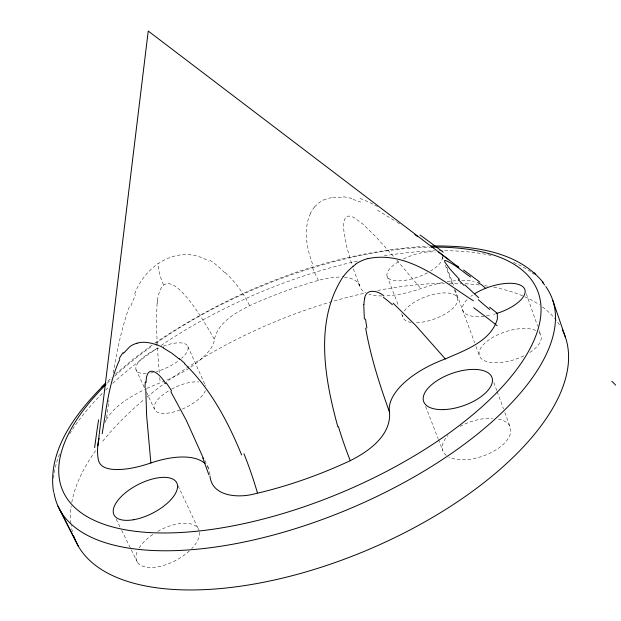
<?xml version="1.0" encoding="UTF-8"?>
<svg xmlns="http://www.w3.org/2000/svg" width="621" height="621" viewBox="0 0 621 621"><rect width="100%" height="100%" fill="white"/><g stroke="black" fill="none" stroke-linecap="round" stroke-linejoin="round"><path stroke-width="0.47" stroke-dasharray="3.1 2.33" d="M146.936 388.311L160.202 382.738A56.876 21.316 -24.9 0 0 214.408 339.446C217.994 322.47 235.297 312.891 249.603 305.695A213.585 91.233 -22.9 0 1 320.125 279.9L331.459 277.517L341.379 276.927M157.074 303.413L156.399 319.636L157.167 343.863M104.724 422.885A213.585 91.233 -22.9 0 1 106.401 419.524L107.821 408.455M108.038 406.848L108.473 403.619M157.416 300.432C165.046 250.279 207.655 327.616 214.408 339.446M108.698 401.989L108.931 400.359M113.162 372.996C117.152 350.011 121.825 326.98 129.944 305.051M310.438 213.43C303.071 229.778 306.712 248.765 312.906 264.849M134.687 293.857C145.539 264.523 179.422 243.137 208.943 261.247M106.401 419.524C115.001 405.35 130.231 396.92 144.53 389.468M314.568 206.909L312.79 209.293A101.867 57.404 28.7 0 0 310.329 213.376M107.868 381.115L112.044 377.219M115.444 374.121L133.531 358.907L151.897 345.198M318.317 203.183L323.355 199.931M154.621 343.289C235.452 288.726 330.248 251.489 428.187 246.141M386.945 295.852A58.521 22.356 -20.1 0 0 420.844 288.586L432.426 284.961L443.456 282.353M447.205 281.67L458.772 280.335M332.794 197.175L343.677 197.315M461.768 280.226L468.669 280.467L474.149 281.36M344.36 277.113C350.461 277.672 357.921 280.032 359.955 286.522A58.521 22.356 -20.1 0 0 365.676 292.786M353.07 199.395L360.723 202.073M377.498 210.201L396.369 221.775M397.083 222.24L400.576 224.585M225.05 272.51C235.351 281.787 243.541 293.267 249.603 305.695M393.435 256.279L375.371 236.236L362.889 224.049L353.916 217.505L350.586 216.178L347.675 216.139L345.524 217.598L344.259 220.261L343.646 224.391L343.832 230.694L346.619 246.421L352.084 265.346M396.92 260.315L420.844 288.586M116.189 519.179L120.008 526.934M121.708 530.381L137.396 562.269M178.048 485.793L198.728 529.837M135.968 369.549L144.522 387.9M146.556 392.262L154.287 408.866M204.86 460.417L208.873 469.181M187.845 346.471L205.559 385.959A28.108 11.388 -25.1 0 0 205.046 385.004M353.295 268.901L359.45 285.186M358.542 283.029L359.955 286.522M425.595 406.429L438.1 438.605M438.449 439.497L442.618 450.217M387.069 276.12L398.465 305.687M401.577 313.752L402.959 317.339M446.794 267.162L453.718 285.963M455.038 289.541L474.646 342.784M475.981 346.409L479.319 355.476M442.02 256.131L443.355 259.757M445.358 265.19L452.36 284.216M454.362 289.65L457.367 297.801M493.85 382.583L496.839 390.733M497.173 391.641L503.491 408.851M504.819 412.468L510.136 426.961M526.298 293.702L537.623 326.149M539.191 330.651L540.767 335.161M159.737 377.638L160.202 382.738M159.279 372.515L157.424 348.234M495.364 313.853A32.773 13.74 -18.5 0 1 493.555 314.366M489.503 315.321A32.773 13.74 -18.5 0 1 467.652 299.058M470.78 296.403A32.773 13.74 -18.5 0 1 472.581 295.099M72.401 531.599A265.299 123.137 -22.9 0 1 71.151 525.265M70.918 523.425A265.299 123.137 -22.9 0 1 71.198 506.061M71.788 502.381A265.299 123.137 -22.9 0 1 96.519 449.394M102.713 441.267A265.299 123.137 -22.9 0 1 144.173 399.419M147.061 397.013A265.299 123.137 -22.9 0 1 365.753 292.941M377.7 290.473A265.299 123.137 -22.9 0 1 444.403 283.238M449.262 283.207A265.299 123.137 -22.9 0 1 461.644 283.51M465.377 283.712A265.299 123.137 -22.9 0 1 480.111 285.07M484.714 285.699A265.299 123.137 -22.9 0 1 487.438 286.118M493.757 287.244A265.299 123.137 -22.9 0 1 539.447 304.833M542.459 306.953A265.299 123.137 -22.9 0 1 560.515 326.553M539.113 332.732A32.37 14.648 -18 0 1 529.325 352.782M523.813 355.864A32.37 14.648 -18 0 1 482.773 359.792A32.37 14.648 -18 0 1 494.277 336.535A32.37 14.648 -18 0 1 536.257 330.729M498.368 419.035A35.715 18.211 -18.9 0 1 500.052 447.042A35.715 18.211 -18.9 0 1 448.82 457.002M446.367 455.457A35.715 18.211 -18.9 0 1 448.005 435.476M460.068 426.425A35.715 18.211 -18.9 0 1 492.562 418.321M199.457 532.298A34.768 17.054 -27.7 0 1 191.726 548.615M189.405 550.897A34.768 17.054 -27.7 0 1 150.158 567.47A34.768 17.054 -27.7 0 1 137.893 550.097M139.096 547.978A34.768 17.054 -27.7 0 1 153.387 534.083M157.711 531.405A34.768 17.054 -27.7 0 1 199.131 530.699M404.403 311.067A28.915 11.931 -19.8 0 1 441.376 293.073A28.915 11.931 -19.8 0 1 454.58 306.526A28.915 11.931 -19.8 0 1 415.822 322.703M411.265 322.431A28.915 11.931 -19.8 0 1 402.788 315.111M442.292 257.11A29.241 11.162 -20.1 0 1 430.679 271.012M427.473 272.829A29.241 11.162 -20.1 0 1 390.881 279.706A29.241 11.162 -20.1 0 1 398.876 261.472M403.58 258.926A29.241 11.162 -20.1 0 1 435.259 252.149M205.357 390.547A28.108 11.388 -25.1 0 1 163.851 413.4A28.108 11.388 -25.1 0 1 169.207 390.485M171.575 389.134A28.108 11.388 -25.1 0 1 198.767 382.008M163.339 346.138A28.419 10.642 -24.9 0 1 186.09 344.376A28.419 10.642 -24.9 0 1 181.596 358.255M177.552 361.461A28.419 10.642 -24.9 0 1 156.461 371.653M153.208 372.507A28.419 10.642 -24.9 0 1 150.794 373.004M146.207 373.555A28.419 10.642 -24.9 0 1 136.698 365.047A28.419 10.642 -24.9 0 1 158.658 348.032M207.515 466.542A70.538 32.113 -27.2 0 1 209.952 475.003M318.441 280.459A334.044 196.127 -13.1 0 1 311.68 265.183M381.814 295.969A58.521 22.356 -20.1 0 1 368.858 294.121M163.502 284.744A51.248 27.596 53 0 1 157.975 263.405M209.82 260.183A178.933 117.943 -44.4 0 1 224.748 272.798M131.015 305.594A97.831 57.792 -72.6 0 1 135.642 294.61M157.338 303.397A66.377 44.464 -77.5 0 1 157.672 300.44M314.591 206.933A83.641 47.398 34.9 0 1 318.449 203.308M323.494 200.094A65.849 38.199 41.8 0 1 333.011 197.525M343.475 196.81A67.208 39.014 42.7 0 1 352.93 198.813M359.97 198.433A88.252 46.179 39.2 0 1 377.855 206.762M53.585 478.085A268.031 117.09 -22.9 0 1 59.763 453.501M69.707 433.916A268.031 117.09 -22.9 0 1 103.505 392.177M105.547 390.167A268.031 117.09 -22.9 0 1 109.436 386.433M112.766 383.336A268.031 117.09 -22.9 0 1 158.782 347.054M161.103 345.47A268.031 117.09 -22.9 0 1 359.582 260.556M384.252 255.836A268.031 117.09 -22.9 0 1 434.521 250.83M439.295 250.729A268.031 117.09 -22.9 0 1 491.436 255.526M513.536 262.442A268.031 117.09 -22.9 0 1 530.489 271.641M531.972 272.712A268.031 117.09 -22.9 0 1 534.138 274.366M107.293 383.188A257.606 110.6 -22.9 0 1 111.268 379.346M114.683 376.155A257.606 110.6 -22.9 0 1 152.774 345.509M155.902 343.304A257.606 110.6 -22.9 0 1 430.174 247.174"/><path stroke-width="0.93" d="M145.733 388.288L146.641 415.744L150.864 462.979C139.818 466.674 128.314 469.585 116.601 469.561C109.979 469.445 100.618 468.25 98.56 460.689A213.585 91.233 -22.9 0 1 99.143 438.325M363.751 304.422L364.372 319.132M146.075 382.513C146.323 362.423 159.814 373.221 165.667 383.739M97.831 445.816L148.24 31.05L458.888 267.441L456.412 265.555M102.178 433.745C106.37 408.727 108.861 382.676 119.775 359.466M364.636 298.305C366.056 287.973 378.43 290.737 383.863 295.953M343.134 276.617C314.086 321.065 324.698 378.756 337.824 426.821M123.525 353.295L129.773 346.728A79.542 41.638 60.7 0 1 132.413 345.035A80.451 42.057 59.5 0 1 137.062 343.234M105.927 383.01C77.415 411.218 46.986 449.177 53.538 492.018M101.409 387.426L105.477 383.452M209.991 476.128C212.087 497.025 239.201 498.189 254.959 493.773A213.585 91.233 -22.9 0 0 349.654 460.953C368.3 451.77 391.409 435.585 389.522 412.142A72.51 34.334 -19.3 0 1 445.304 358.922C464.485 350.446 491.296 341.286 497.374 318.899A213.585 91.233 -22.9 0 0 497.211 313.287L489.682 307.201M368.09 258.608C407.547 250.364 442.633 281.235 473.412 300.781M137.039 343.172C143.63 341.286 150.662 342.598 156.927 345.043M431.036 246.032C470.237 245.466 516.703 249.984 543.282 282.563M477.689 282.493L481.516 284.69A213.585 91.233 -22.9 0 1 485.529 288.338M163.424 348.024L171.706 353.124L179.453 359.155M414.836 234.575L417.491 236.485M470.594 277.02C462.195 271.424 454.603 263.84 445.063 260.354A15.828 2.468 45.4 0 0 445.257 262.691L450.217 269.328L459.439 279.396M438.674 252.126L448.89 259.842M533.835 272.596L535.294 273.838M393.093 303.157L415.402 325.125L445.304 358.922M478.721 297.777L464.818 284.798M184.623 363.797C210.682 388.987 228.07 421.729 241.631 454.976M170.822 391.68L186.3 420.308L202.244 455.729M59.965 510.074L78.44 546.379M57.978 506.138L75.599 540.829M202.524 456.412L203.37 458.469M389.522 412.142C379.633 384.779 370.698 356.92 365.668 328.214M202.819 457.941L208.897 474.918M552.837 300.533L565.552 337.645M474.522 293.826A32.773 13.74 -18.5 0 1 523.045 286.871A32.773 13.74 -18.5 0 1 496.288 313.582M489.798 309.545A120.063 34.194 44.4 0 1 478.263 299.695M464.019 285.419A70.002 15.999 44 0 1 458.298 279.652M463.6 270.042A142.636 10.658 39.6 0 1 479.87 282.198M611.848 381.317A275.297 6.171 36.9 0 1 615.59 385.152M562.308 329.836A265.299 123.137 -22.9 0 1 367.283 550.097A265.299 123.137 -22.9 0 1 73.713 536.024M94.64 447.586A498.756 99.872 89.7 0 1 98.568 419.85M243.968 453.757A365.808 306.79 83.2 0 1 257.436 492.872M350.314 460.735A400.786 369.503 43.5 0 1 338.461 426.681M150.864 462.979A70.538 32.113 -27.2 0 1 205.015 463.584M473.683 307.737A512.729 229.739 52 0 1 497.157 325.707M179.547 358.775A116.026 70.996 65.8 0 1 184.748 363.417M156.872 344.779A80.513 43.113 59.7 0 1 163.393 347.721M119.224 358.627A123.952 61.976 68.5 0 1 123.113 352.596M166.389 382.971A97.831 55.626 61.5 0 1 171.637 391.059M144.949 387.698A114.738 59.274 61.9 0 1 145.345 381.899M355.623 264.065A75.343 54.454 83.2 0 1 368.074 258.522M353.031 266.324A71.889 51.613 85.6 0 1 355.732 264.352M353.077 266.432A74.683 53.577 85.7 0 0 345.455 273.869A72.82 52.459 85.1 0 0 343.157 276.648M383.421 297.374A120.187 85.131 79.1 0 1 392.41 304.74M363.906 304.453A26.936 19.662 82 0 1 364.713 298.344M366.864 328.004A137.163 102.061 80.9 0 1 365.575 319.031M420.06 234.986A204.775 29.971 35.4 0 1 443.239 252.18M545.82 286.599A268.031 117.09 -22.9 0 1 348.56 509.197A268.031 117.09 -22.9 0 1 54.043 492.888M542.28 282.113A268.031 117.09 -22.9 0 1 544.695 285.07M431.09 247.158A257.606 110.6 -22.9 0 1 499.517 389.747A257.606 110.6 -22.9 0 1 160.482 532.95A257.606 110.6 -22.9 0 1 105.989 384.477M443.565 409.612A36.22 17.132 -19.3 0 0 492.306 378.631A36.22 17.132 -19.3 0 0 437.611 380.316A36.22 17.132 -19.3 0 0 443.565 409.612M133.336 519.777A35.234 16.03 -27.2 0 0 177.241 484.07A35.234 16.03 -27.2 0 0 125.551 492.694A35.234 16.03 -27.2 0 0 133.336 519.777"/></g></svg>
